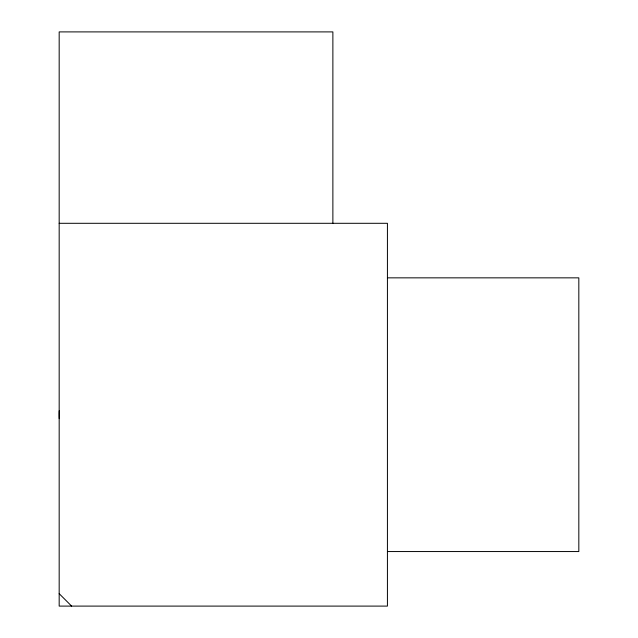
<?xml version="1.0" encoding="UTF-8"?>
<svg xmlns="http://www.w3.org/2000/svg" width="638" height="638" viewBox="0 0 638 638"><rect width="100%" height="100%" fill="white"/><g stroke="black" fill="none" stroke-linecap="round" stroke-linejoin="round"><path stroke-width="0.96" d="M59.175 223.3L387.425 223.3L387.425 606.1L59.175 606.1L59.175 31.9L332.876 31.9L332.876 223.3M387.425 277.849L578.825 277.849L578.825 551.551L387.425 551.551M59.175 593.659L71.615 606.1M59.23 418.648A136.851 136.851 0 0 1 59.23 410.752"/></g></svg>
